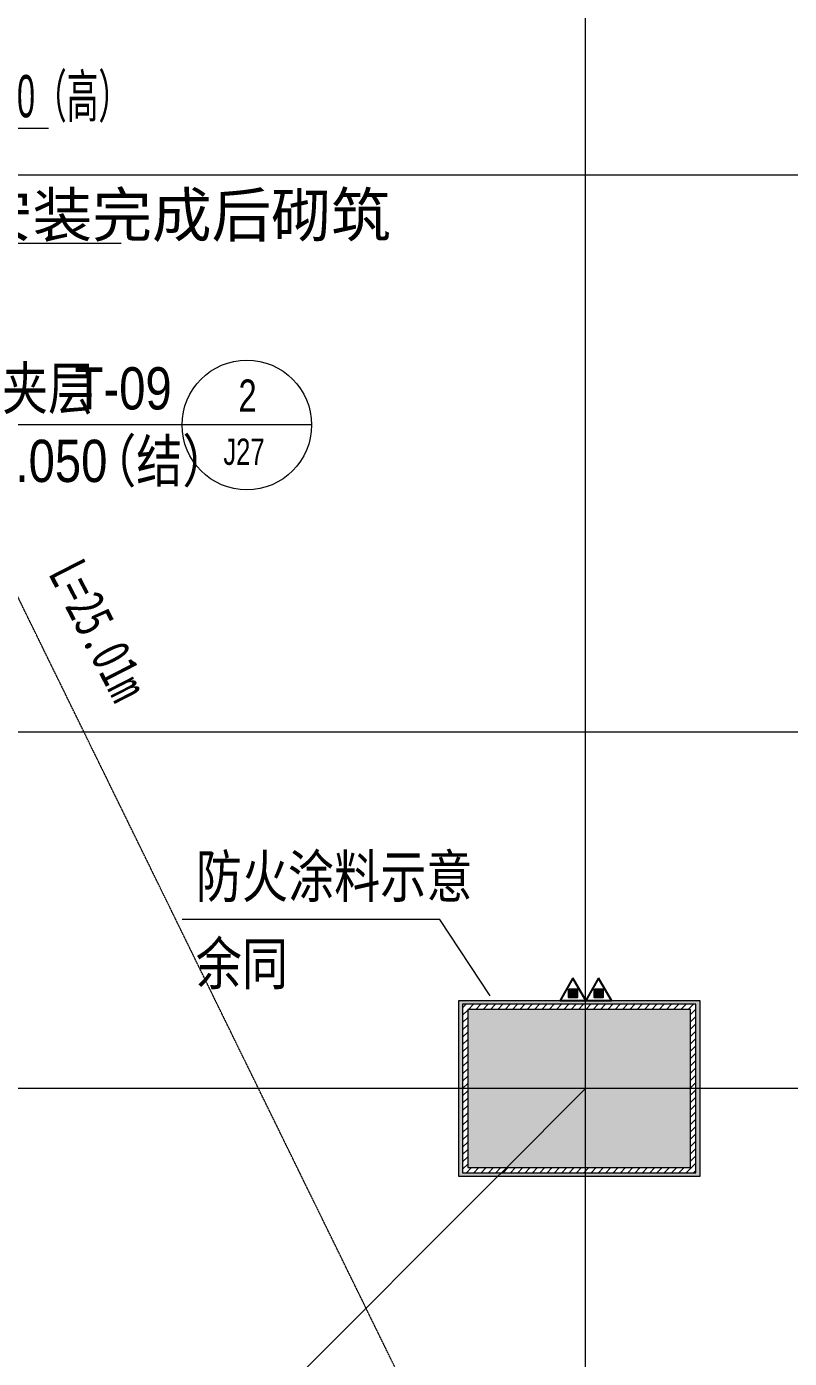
# Model space of a CAD drawing. Header units: millimetres. Extents: x 8533 to 398112, y -117646 to 105276.
# Drawn here: x 188982 to 194868, y 42573 to 52852 of the extents above; entities that cross this region are included whole.
import ezdxf

# ---------------------------------------------------------------- set-up
doc = ezdxf.new("R2010")
doc.units = ezdxf.units.MM
for name, pattern in [('IMPORT-A-D0TE-BF$0$DOTE', [0]), ('IMPORT-colu-10F-19F$0$DOTE', [0]), ('IMPORT-DASH', [3.5, 2.5, -1])]:
    doc.linetypes.add(name, pattern=pattern)
for name, color, linetype, lineweight in [('A-D0TE-BF$0$A-Axis-GRID', 1, 'IMPORT-A-D0TE-BF$0$DOTE', 13), ('A-JC-10_12F$0$A-Dims_IDEN', 13, 'Continuous', 13), ('A-PMDT-10F$0$A-Dims-IDEN', 13, 'Continuous', 13), ('A-PMDT-10F$0$A-Dims_IDEN', 13, 'Continuous', 13), ('A-PMDT-10F$0$防火涂料', 8, 'Continuous', 13), ('colu-10F-19F$0$A-Axis-grid', 1, 'IMPORT-colu-10F-19F$0$DOTE', 13), ('colu-10F-19F$0$S-COLU-STEEL', 104, 'Continuous', 13), ('colu-10F-19F$0$S-hatch', 253, 'Continuous', 13), ('E-MG-10_12F$0$E-POWER-DIM', 7, 'Continuous', 13), ('P-XHS-10F$0$PTP-XH灭火器', 10, 'Continuous', 25), ('X-AREA-SS', 3, 'IMPORT-DASH', 13), ('塔楼-ARC-10F-20250714_dwg', 8, 'Continuous', 13)]:
    doc.layers.add(name, color=color, linetype=linetype, lineweight=lineweight)
doc.styles.add('Arial_11', font='arial.ttf', dxfattribs={"width": 0.55, "height": 326.200771})
doc.styles.add('Arial_4', font='arial.ttf', dxfattribs={"width": 0.697103, "height": 202.912576})
doc.styles.add('Arial_5', font='arial.ttf', dxfattribs={"width": 0.8, "height": 326.200771})
doc.styles.add('Arial_6', font='arial.ttf', dxfattribs={"width": 0.724138, "height": 248.275214})
doc.styles.add('Simplex_3', font='simplex_.ttf', dxfattribs={"height": 337.588652})
doc.styles.add('新宋体_3', font='', dxfattribs={"width": 0.7, "height": 300})
doc.styles.get('新宋体_3').set_extended_font_data('NSimSun')

# ---------------------------------------------------------------- blocks, each defined once
blk = doc.blocks.new('塔楼-ARC-10F-20250714_dwg_A-D0TE-BF-2024562-10F_ARC_46_000_')
at = {"layer": 'A-D0TE-BF$0$A-Axis-GRID', "linetype": 'Continuous'}
for p, q in [((37000, -18820), (37000, -680)), ((39660, -12450), (28750, -12450)), ((39660, -16750), (28750, -16750)), ((37000, -20180), (37000, -18820)), ((36020, -19500), (28750, -19500)), ((37880, -19500), (36020, -19500)), ((39660, -19500), (37880, -19500)), ((37000, -31034), (37000, -20180))]:
    blk.add_line(p, q, dxfattribs=at)
blk = doc.blocks.new('塔楼-ARC-10F-20250714_dwg_A-JC-10_12F-2024601-10F_ARC_46_000_')
at = {"layer": 'A-JC-10_12F$0$A-Dims_IDEN', "flags": 128}
blk.add_lwpolyline([(34885, -14379), (33885, -14379), (30817, -14379), (28750, -15400)], dxfattribs=at)
at = {"layer": 'A-JC-10_12F$0$A-Dims_IDEN'}
blk.add_circle((34385, -14379), 500, dxfattribs=at)
at = {"layer": 'A-JC-10_12F$0$A-Dims_IDEN', "color": 7, "attachment_point": 1, "line_spacing_factor": 0.941778}
for s, insert, char_height, width, style in [('夹层', (32496, -13933), 326.2, 972.12, 'Arial_5'), ('T-09', (33056, -13933), 326.2, 972.12, 'Arial_5'), ('\\fArial|b0|i0|c134|p34|;\\W.72414;2', (34321, -14028), 248.28, 168.91, 'Arial_6'), ('H+3.050', (31921, -14493), 326.2, 1701.21, 'Arial_5'), ('（结）', (33176, -14493), 326.2, 1458.18, 'Arial_5'), ('J27', (34204, -14484), 202.9, 394.42, 'Arial_4')]:
    blk.add_mtext(s, dxfattribs=dict(at, insert=insert, char_height=char_height, width=width, style=style))
blk = doc.blocks.new('塔楼-ARC-10F-20250714_dwg_colu-10F-19F-2024606-10F_ARC_46_000_')
at = {"layer": 'colu-10F-19F$0$S-hatch'}
h = blk.add_hatch(dxfattribs=at)
h.set_pattern_fill('FP_48', color=256, style=0, pattern_type=2)
h.set_pattern_definition([(45, (0, -19450), (-28.28427, 28.28427), [])])
h.paths.add_polyline_path([(37810, -20150), (37850, -20150), (37850, -18850), (36050, -18850), (36050, -20150), (37350, -20150)], flags=0)
h.paths.add_polyline_path([(36090, -20110), (36090, -18890), (37810, -18890), (37810, -20110), (37310, -20110)], flags=0)
blk.add_hatch(color=256, dxfattribs=at).paths.add_polyline_path([(37310, -20110), (37810, -20110), (37810, -18890), (36090, -18890), (36090, -20110)], flags=0)
at = {"layer": 'colu-10F-19F$0$A-Axis-grid', "linetype": 'Continuous'}
for p, q in [((37000, -19500), (36350, -20150)), ((36320, -20180), (28930, -27570)), ((36350, -20150), (36320, -20180))]:
    blk.add_line(p, q, dxfattribs=at)
at = {"layer": 'colu-10F-19F$0$S-COLU-STEEL', "flags": 128}
for points in [[(37850, -18850), (36050, -18850), (36050, -20150), (37850, -20150)], [(37810, -18890), (36090, -18890), (36090, -20110), (37810, -20110)]]:
    blk.add_lwpolyline(points, close=True, dxfattribs=at)
blk = doc.blocks.new('塔楼-ARC-10F-20250714_dwg_A-PMDT-10F$0$A$C2FD361CC-2024608-10F_ARC_46_000_')
at = {"layer": 'A-PMDT-10F$0$防火涂料'}
h = blk.add_hatch(dxfattribs=at)
h.set_pattern_fill('FP_52', color=256, style=0, pattern_type=2)
h.set_pattern_definition([(37.5, (36700, 28300), (-1.60031, 48.94136), [0, -38.608, 0, -43.18, -41.275]), (37.5, (36700, 28300), (-1.60031, 48.94136), [-81.788, 0, -41.275]), (7.5, (36700, 28300), (44.9521, 71.68268), [0, -20.828, 0, -34.798, -13.335]), (7.5, (36700, 28300), (44.9521, 71.68268), [-55.626, 0, -13.335]), (327.5, (36668.76, 28300), (79.09879, 0.143765), [0, -12.7, 0, -45.72, -59.69]), (327.5, (36668.76, 28300), (79.09879, 0.143765), [-58.42, 0, -59.69]), (317.5, (36668.76, 28300), (76.35522, 22.29306), [0, -6.35, 0, -29.972, -34.29]), (317.5, (36668.76, 28300), (76.35522, 22.29306), [-36.322, 0, -34.29])])
h.paths.add_polyline_path([(36090, 8070), (37880, 8070), (37880, 9430), (36020, 9430), (36020, 8070), (36051, 8070)], flags=0)
h.paths.add_polyline_path([(36090, 8100), (36050, 8100), (36050, 9400), (37850, 9400), (37850, 8100), (37350, 8100)], flags=0)
at = {"layer": 'A-PMDT-10F$0$A-Dims-IDEN', "flags": 128}
blk.add_lwpolyline([(36263, 9465), (35875, 10054), (33886, 10054)], dxfattribs=at)
at = {"layer": 'A-PMDT-10F$0$防火涂料', "flags": 128}
blk.add_lwpolyline([(36020, 9430), (37880, 9430), (37880, 8070), (36020, 8070)], close=True, dxfattribs=at)
at = {"layer": 'A-PMDT-10F$0$A-Dims-IDEN', "color": 7, "char_height": 326.2, "attachment_point": 1, "line_spacing_factor": 0.941778, "style": 'Arial_5'}
for s, insert, width in [('防火涂料示意', (33991, 10551), 2916.36), ('余同', (33991, 9878), 972.12)]:
    blk.add_mtext(s, dxfattribs=dict(at, insert=insert, width=width))
blk = doc.blocks.new('塔楼-ARC-10F-20250714_dwg_P-XHS-10F$0$$TWTSYS$00000546-2024621-10F_ARC_46_000_')
at = {"layer": 'P-XHS-10F$0$PTP-XH灭火器'}
h = blk.add_hatch(dxfattribs=at)
h.set_pattern_fill('FP_61', color=256, style=0, pattern_type=2)
h.set_pattern_definition([(45, (-38543.802, -6670.83), (-17.67767, 17.67767), [])])
h.paths.add_polyline_path([(65, 44), (65, 174), (-65, 174), (-65, 44)], flags=0)
at = {"layer": 'P-XHS-10F$0$PTP-XH灭火器', "flags": 128}
for points in [[(0, 344), (-198, 0), (198, 0)], [(-65, 174), (65, 174), (65, 44), (-65, 44)]]:
    blk.add_lwpolyline(points, close=True, dxfattribs=at)
blk = doc.blocks.new('塔楼-ARC-10F-20250714_dwg_P-XHS-10F-2024623-10F_ARC_46_000_')
at = {"xscale": 0.5, "yscale": 0.5, "zscale": 0.5}
for p in [(36902, -18820), (37100, -18820)]:
    blk.add_blockref('塔楼-ARC-10F-20250714_dwg_P-XHS-10F$0$$TWTSYS$00000546-2024621-10F_ARC_46_000_', p, dxfattribs=at)
blk = doc.blocks.new('塔楼-ARC-10F-20250714_dwg_E-MG-10_12F-2024629-10F_ARC_46_000_')
at = {"layer": 'E-MG-10_12F$0$E-POWER-DIM', "flags": 128}
blk.add_lwpolyline([(32855, -12091), (29931, -12091), (28750, -11476)], dxfattribs=at)
at = {"layer": 'E-MG-10_12F$0$E-POWER-DIM', "insert": (30076, -11678), "char_height": 326.2, "width": 4422.09, "attachment_point": 1, "rotation": 359.9999, "line_spacing_factor": 0.941778, "style": 'Arial_11'}
blk.add_mtext('侧墙开洞300（宽）x500（高）', dxfattribs=at)
blk = doc.blocks.new('塔楼-ARC-10F-20250714_dwg_A-PMDT-10F-2024812-10F_ARC_46_000_')
at = {"layer": 'A-PMDT-10F$0$A-Dims_IDEN', "flags": 128}
blk.add_lwpolyline([(28750, -13928), (30855, -12976), (33416, -12976)], dxfattribs=at)
for name, p in [('塔楼-ARC-10F-20250714_dwg_A-D0TE-BF-2024562-10F_ARC_46_000_', (0, 0)), ('塔楼-ARC-10F-20250714_dwg_colu-10F-19F-2024606-10F_ARC_46_000_', (0, 0)), ('塔楼-ARC-10F-20250714_dwg_A-PMDT-10F$0$A$C2FD361CC-2024608-10F_ARC_46_000_', (0, -28250)), ('塔楼-ARC-10F-20250714_dwg_P-XHS-10F-2024623-10F_ARC_46_000_', (0, 0)), ('塔楼-ARC-10F-20250714_dwg_E-MG-10_12F-2024629-10F_ARC_46_000_', (0, 0)), ('塔楼-ARC-10F-20250714_dwg_A-JC-10_12F-2024601-10F_ARC_46_000_', (0, 0))]:
    blk.add_blockref(name, p)
at = {"layer": 'A-PMDT-10F$0$A-Dims_IDEN', "color": 7, "insert": (30890, -12589), "char_height": 337.6, "width": 5452.42, "attachment_point": 1, "line_spacing_factor": 1.125731, "style": 'Simplex_3'}
blk.add_mtext('待设备安装完成后砌筑', dxfattribs=at)
blk = doc.blocks.new('塔楼-ARC-10F-20250714_dwg-2024558-10F_ARC_46_000_')
at = {"layer": 'X-AREA-SS', "color": 251}
blk.add_line((1212902, 580653), (1201958, 603013), dxfattribs=at)
blk.add_blockref('塔楼-ARC-10F-20250714_dwg_A-PMDT-10F-2024812-10F_ARC_46_000_', (1173208, 610816))
at = {"layer": 'X-AREA-SS', "color": 251, "insert": (1206323, 595431), "char_height": 300, "width": 1449.27, "attachment_point": 1, "rotation": 297.1114, "line_spacing_factor": 0.877739, "style": '新宋体_3'}
blk.add_mtext('L=25.01m', dxfattribs=at)

msp = doc.modelspace()

# ---------------------------------------------------------------- block references
at = {"layer": '塔楼-ARC-10F-20250714_dwg', "color": 7}
msp.add_blockref('塔楼-ARC-10F-20250714_dwg-2024558-10F_ARC_46_000_', (-1016912, -546660), dxfattribs=at)

doc.saveas('drawing.dxf')
